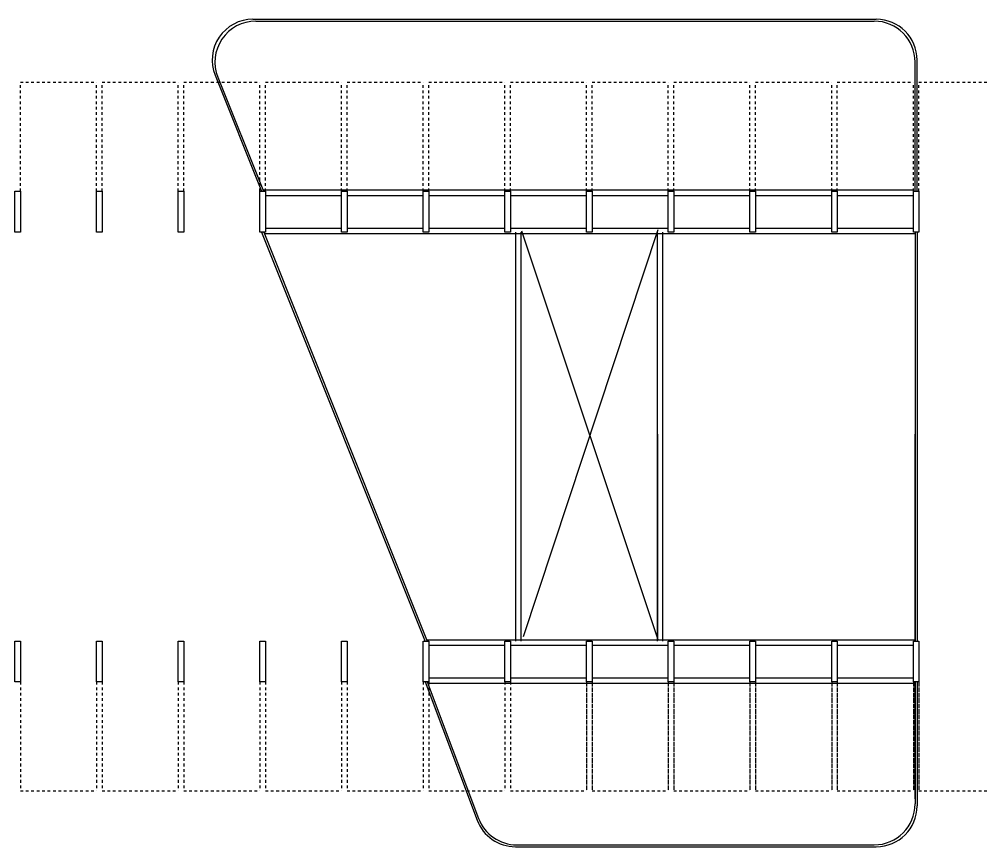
# Model space of a CAD drawing. Extents: x 34 to 586, y 527 to 658.
# Drawn here: x 136.13 to 171.49, y 563.41 to 593.78 of the extents above; entities that cross this region are included whole.
import ezdxf

# ---------------------------------------------------------------- set-up
doc = ezdxf.new("R2010")
doc.units = 0
doc.header["$LTSCALE"] = 0.02
doc.header["$MEASUREMENT"] = 0
doc.linetypes.add('HIDDEN', pattern=[0.375, 0.25, -0.125])
doc.linetypes.add('HIDDEN2', pattern=[0.1875, 0.125, -0.0625])
for name, color, linetype in [('AR-COB-PRJ', 1, 'HIDDEN'), ('AR-EST-CNC', 3, 'CONTINUOUS'), ('AR-PIS', 1, 'CONTINUOUS'), ('ESTR', 3, 'CONTINUOUS'), ('PISO', 1, 'CONTINUOUS'), ('PROJ', 1, 'HIDDEN2')]:
    doc.layers.add(name, color=color, linetype=linetype)

msp = doc.modelspace()

# ---------------------------------------------------------------- linework, layer by layer
at = {"layer": 'AR-COB-PRJ'}
for p, q in [((156.976, 569.389), (156.976, 565.389)), ((157.176, 569.389), (157.176, 565.389)), ((159.976, 569.389), (159.976, 565.389)), ((160.176, 569.389), (160.176, 565.389)), ((162.976, 569.389), (162.976, 565.389)), ((163.176, 569.389), (163.176, 565.389)), ((165.976, 569.389), (165.976, 565.389)), ((166.176, 569.389), (166.176, 565.389)), ((168.976, 569.389), (168.976, 565.389)), ((169.176, 569.389), (169.176, 565.389))]:
    msp.add_line(p, q, dxfattribs=at)
at = {"layer": 'AR-EST-CNC'}
for points in [[(156.976, 570.957), (157.176, 570.957), (157.176, 569.457), (156.976, 569.457)], [(159.976, 570.957), (160.176, 570.957), (160.176, 569.457), (159.976, 569.457)], [(162.976, 570.957), (163.176, 570.957), (163.176, 569.457), (162.976, 569.457)], [(165.976, 570.957), (166.176, 570.957), (166.176, 569.457), (165.976, 569.457)], [(168.976, 570.957), (169.176, 570.957), (169.176, 569.457), (168.976, 569.457)]]:
    msp.add_lwpolyline(points, close=True, dxfattribs=at)
at = {"layer": 'AR-PIS'}
for p, q in [((159.576, 578.553), (159.576, 571.057)), ((169.041, 570.957), (169.041, 578.553)), ((169.111, 578.553), (169.111, 570.957)), ((169.041, 565.165), (169.041, 569.457)), ((169.111, 569.457), (169.111, 565.095))]:
    msp.add_line(p, q, dxfattribs=at)
at = {"layer": 'ESTR'}
for points in [[(135.976, 585.967), (135.976, 587.467), (136.176, 587.467), (136.176, 585.967)], [(138.976, 585.967), (138.976, 587.467), (139.176, 587.467), (139.176, 585.967)], [(141.976, 585.967), (141.976, 587.467), (142.176, 587.467), (142.176, 585.967)], [(144.976, 585.967), (144.976, 587.467), (145.176, 587.467), (145.176, 585.967)], [(147.976, 585.967), (147.976, 587.467), (148.176, 587.467), (148.176, 585.967)], [(150.976, 585.967), (150.976, 587.467), (151.176, 587.467), (151.176, 585.967)], [(153.976, 585.967), (153.976, 587.467), (154.176, 587.467), (154.176, 585.967)], [(156.976, 585.967), (156.976, 587.467), (157.176, 587.467), (157.176, 585.967)], [(159.976, 585.967), (159.976, 587.467), (160.176, 587.467), (160.176, 585.967)], [(162.976, 585.967), (162.976, 587.467), (163.176, 587.467), (163.176, 585.967)], [(165.976, 585.967), (165.976, 587.467), (166.176, 587.467), (166.176, 585.967)], [(168.976, 585.967), (168.976, 587.467), (169.176, 587.467), (169.176, 585.967)], [(135.976, 569.457), (135.976, 570.957), (136.176, 570.957), (136.176, 569.457)], [(138.976, 569.457), (138.976, 570.957), (139.176, 570.957), (139.176, 569.457)], [(141.976, 569.457), (141.976, 570.957), (142.176, 570.957), (142.176, 569.457)], [(144.976, 569.457), (144.976, 570.957), (145.176, 570.957), (145.176, 569.457)], [(147.976, 569.457), (147.976, 570.957), (148.176, 570.957), (148.176, 569.457)], [(150.976, 569.457), (150.976, 570.957), (151.176, 570.957), (151.176, 569.457)], [(153.976, 569.457), (153.976, 570.957), (154.176, 570.957), (154.176, 569.457)], [(156.976, 569.457), (156.976, 570.957), (157.176, 570.957), (157.176, 569.457)], [(159.976, 569.457), (159.976, 570.957), (160.176, 570.957), (160.176, 569.457)], [(162.976, 569.457), (162.976, 570.957), (163.176, 570.957), (163.176, 569.457)], [(165.976, 569.457), (165.976, 570.957), (166.176, 570.957), (166.176, 569.457)], [(168.976, 569.457), (168.976, 570.957), (169.176, 570.957), (169.176, 569.457)]]:
    msp.add_lwpolyline(points, close=True, dxfattribs=at)
at = {"layer": 'PISO'}
for p, q in [((144.719, 593.781), (167.611, 593.781)), ((144.822, 593.711), (167.541, 593.711)), ((169.041, 587.467), (169.041, 592.211)), ((169.111, 587.467), (169.111, 592.281)), ((143.326, 591.724), (145.028, 587.467)), ((143.43, 591.654), (145.103, 587.467)), ((145.083, 587.517), (168.976, 587.517)), ((145.176, 587.317), (147.976, 587.317)), ((148.176, 587.317), (150.976, 587.317)), ((151.176, 587.317), (153.976, 587.317)), ((154.176, 587.317), (156.976, 587.317)), ((157.176, 587.317), (159.976, 587.317)), ((160.176, 587.317), (162.976, 587.317)), ((163.176, 587.317), (165.976, 587.317)), ((166.176, 587.317), (168.976, 587.317)), ((145.038, 585.967), (151.044, 570.944)), ((145.114, 585.967), (151.114, 570.957)), ((145.134, 585.917), (169.041, 585.917)), ((145.176, 586.117), (147.976, 586.117)), ((148.176, 586.117), (150.976, 586.117)), ((151.176, 586.117), (153.976, 586.117)), ((154.176, 586.117), (156.976, 586.117)), ((154.376, 570.957), (154.376, 585.96)), ((154.576, 570.957), (154.576, 585.96)), ((159.6, 571), (154.596, 586)), ((154.656, 571.119), (159.6, 586.06)), ((157.176, 586.117), (159.976, 586.117)), ((159.576, 570.957), (159.576, 585.96)), ((159.776, 570.957), (159.776, 585.96)), ((160.176, 586.117), (162.976, 586.117)), ((163.176, 586.117), (165.976, 586.117)), ((166.176, 586.117), (168.976, 586.117)), ((169.041, 585.967), (169.041, 570.957)), ((169.111, 585.967), (169.111, 570.957)), ((151.094, 571.007), (169.041, 571.007)), ((151.176, 570.807), (153.976, 570.807)), ((154.176, 570.807), (156.976, 570.807)), ((157.176, 570.807), (159.976, 570.807)), ((160.176, 570.807), (162.976, 570.807)), ((163.176, 570.807), (165.976, 570.807)), ((166.176, 570.807), (168.976, 570.807)), ((151.176, 569.607), (153.976, 569.607)), ((154.176, 569.607), (156.976, 569.607)), ((157.176, 569.607), (159.976, 569.607)), ((160.176, 569.607), (162.976, 569.607)), ((163.176, 569.607), (165.976, 569.607)), ((166.176, 569.607), (168.976, 569.607)), ((151.039, 569.457), (152.954, 564.377)), ((151.113, 569.457), (153.002, 564.447)), ((151.132, 569.407), (168.976, 569.407)), ((169.041, 569.457), (169.041, 564.976)), ((169.111, 569.457), (169.111, 564.906)), ((154.357, 563.406), (167.611, 563.406)), ((154.406, 563.476), (167.541, 563.476))]:
    msp.add_line(p, q, dxfattribs=at)
for centre, start, end in [((144.719, 592.281), 90, 201.7882), ((144.822, 592.211), 90, 201.7882), ((167.541, 592.211), 360, 90), ((167.611, 592.281), 360, 90), ((167.541, 564.976), 270, 360), ((167.611, 564.906), 270, 360), ((154.357, 564.906), 200.6558, 270), ((154.406, 564.976), 200.6558, 270)]:
    msp.add_arc(centre, 1.5, start, end, dxfattribs=at)
at = {"layer": 'PROJ'}
for p, q in [((136.176, 587.467), (136.176, 591.467)), ((136.176, 591.467), (138.976, 591.467)), ((138.976, 587.467), (138.976, 591.467)), ((139.176, 591.467), (141.976, 591.467)), ((139.176, 587.467), (139.176, 591.467)), ((141.976, 587.467), (141.976, 591.467)), ((142.176, 587.467), (142.176, 591.467)), ((142.176, 591.467), (144.976, 591.467)), ((144.976, 587.467), (144.976, 591.467)), ((145.176, 591.467), (147.976, 591.467)), ((145.176, 587.467), (145.176, 591.467)), ((147.976, 587.467), (147.976, 591.467)), ((148.176, 587.467), (148.176, 591.467)), ((148.176, 591.467), (150.976, 591.467)), ((150.976, 587.467), (150.976, 591.467)), ((151.176, 591.467), (153.976, 591.467)), ((151.176, 587.467), (151.176, 591.467)), ((153.976, 587.467), (153.976, 591.467)), ((154.176, 587.467), (154.176, 591.467)), ((154.176, 591.467), (156.976, 591.467)), ((156.976, 587.467), (156.976, 591.467)), ((157.176, 591.467), (159.976, 591.467)), ((157.176, 587.467), (157.176, 591.467)), ((159.976, 587.467), (159.976, 591.467)), ((160.176, 587.467), (160.176, 591.467)), ((160.176, 591.467), (162.976, 591.467)), ((162.976, 587.467), (162.976, 591.467)), ((163.176, 591.467), (165.976, 591.467)), ((163.176, 587.467), (163.176, 591.467)), ((165.976, 587.467), (165.976, 591.467)), ((166.176, 587.467), (166.176, 591.467)), ((166.176, 591.467), (168.976, 591.467)), ((168.976, 587.467), (168.976, 591.467)), ((169.176, 591.467), (171.976, 591.467)), ((169.176, 587.467), (169.176, 591.467)), ((136.176, 569.457), (136.176, 565.457)), ((138.976, 569.457), (138.976, 565.457)), ((139.176, 569.457), (139.176, 565.457)), ((141.976, 569.457), (141.976, 565.457)), ((142.176, 569.457), (142.176, 565.457)), ((144.976, 569.457), (144.976, 565.457)), ((145.176, 569.457), (145.176, 565.457)), ((147.976, 569.457), (147.976, 565.457)), ((148.176, 569.457), (148.176, 565.457)), ((150.976, 569.457), (150.976, 565.457)), ((151.176, 569.457), (151.176, 565.457)), ((153.976, 569.457), (153.976, 565.457)), ((154.176, 569.457), (154.176, 565.457)), ((156.976, 569.457), (156.976, 565.457)), ((157.176, 569.457), (157.176, 565.457)), ((159.976, 569.457), (159.976, 565.457)), ((160.176, 569.457), (160.176, 565.457)), ((162.976, 569.457), (162.976, 565.457)), ((163.176, 569.457), (163.176, 565.457)), ((165.976, 569.457), (165.976, 565.457)), ((166.176, 569.457), (166.176, 565.457)), ((168.976, 569.457), (168.976, 565.457)), ((169.176, 569.457), (169.176, 565.457)), ((136.176, 565.457), (138.976, 565.457)), ((139.176, 565.457), (141.976, 565.457)), ((142.176, 565.457), (144.976, 565.457)), ((145.176, 565.457), (147.976, 565.457)), ((148.176, 565.457), (150.976, 565.457)), ((151.176, 565.457), (153.976, 565.457)), ((154.176, 565.457), (156.976, 565.457)), ((157.176, 565.457), (159.976, 565.457)), ((160.176, 565.457), (162.976, 565.457)), ((163.176, 565.457), (165.976, 565.457)), ((166.176, 565.457), (168.976, 565.457)), ((169.176, 565.457), (171.976, 565.457))]:
    msp.add_line(p, q, dxfattribs=at)

doc.saveas('drawing.dxf')
